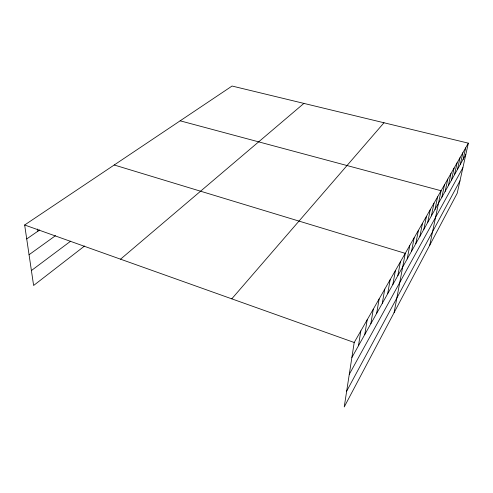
<?xml version="1.0" encoding="UTF-8"?>
<svg xmlns="http://www.w3.org/2000/svg" width="493" height="493" viewBox="0 0 493 493"><rect width="100%" height="100%" fill="white"/><g stroke="black" fill="none" stroke-linecap="round" stroke-linejoin="round"><path stroke-width="0.74" d="M468.35 143.161L354.202 342.493L344.225 406.965L457.19 193.305L468.35 143.161L232.074 86.035L24.65 224.993L33.616 285.478L84.58 246.001M358.466 345.766L360.833 330.914M364.783 334.519L367.186 319.815M370.841 323.722L373.287 309.173M376.664 313.351L379.142 298.943M382.266 303.374L384.768 289.114M387.658 293.773L390.185 279.66M392.853 284.529L395.392 270.565M397.851 275.624L400.415 261.801M394.104 312.63L405.252 253.353L114.222 164.989M407.2 258.979L409.782 245.44M411.569 251.196L414.157 237.792M415.796 243.671L418.391 230.404M419.882 236.387L422.483 223.255M423.844 229.337L426.445 216.335M427.677 222.509L430.284 209.636M431.393 215.891L434 203.147M434.999 209.476L437.605 196.855M429.748 245.218L441.093 190.754L180.155 120.816M441.882 197.212L444.483 184.838M445.179 191.346L447.773 179.088M448.377 185.645L450.972 173.511M451.483 180.111L454.071 168.095M454.509 174.725L457.091 162.826M457.449 169.493L460.024 157.705M460.308 164.403L462.872 152.725M463.093 159.442L465.651 147.882M346.665 391.177L459.975 180.814M349.272 374.366L462.896 167.663M351.885 357.487L465.799 154.617M231.784 298.844L383.992 122.763M120.551 259.182L303.916 103.401M31.404 270.552L70.678 241.157M29.056 254.739L55.499 235.672M26.721 238.945L39.705 229.935M24.65 224.993L354.202 342.493M37.604 229.005L37.906 231.186"/></g></svg>
